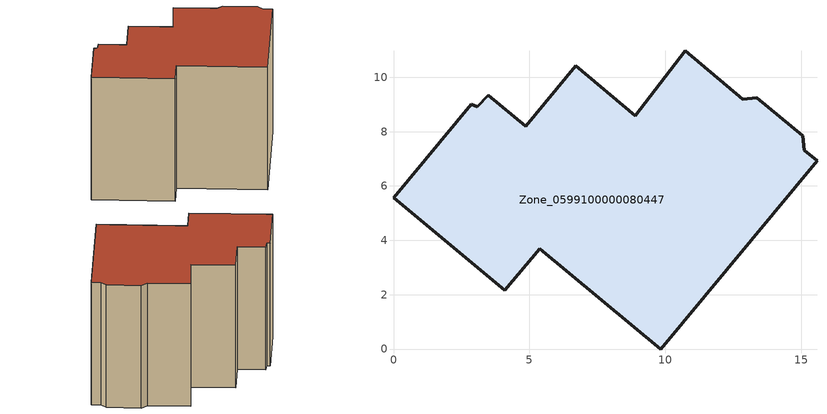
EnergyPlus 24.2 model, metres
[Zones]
Zone_0599100000080447
 floor ground (C_G): 2.87,9.01 3.08,8.91 3.48,9.34 4.86,8.19 6.71,10.42 8.9,8.59 10.73,10.97 12.85,9.2 13.37,9.25 15.06,7.84 15.11,7.32 15.58,6.93 9.83,0 5.38,3.7 4.1,2.16 0,5.57 z0
 wall outside (C_F): 10.73,10.97 8.9,8.59 6.71,10.42 4.86,8.19 3.48,9.34 3.08,8.91 2.87,9.01 0,5.57 4.1,2.16 5.38,3.7 9.83,0 15.58,6.93 15.11,7.32 15.06,7.84 13.37,9.25 12.85,9.2 10.73,10.97 z0:8.49
 roof outside (C_R): 3.08,8.91 2.87,9.01 0,5.57 4.1,2.16 5.38,3.7 9.83,0 15.58,6.93 15.11,7.32 15.06,7.84 13.37,9.25 12.85,9.2 10.73,10.97 8.9,8.59 6.71,10.42 4.86,8.19 3.48,9.34 z8.49
[BUILDING]
Pand.0599100000080447: North Axis=0; Terrain=City; Loads Convergence Tolerance Value=0.04; Temperature Convergence Tolerance Value=0.4; Solar Distribution=FullExterior; Maximum Number of Warmup Days=25; Minimum Number of Warmup Days=1
[Site:Location]
Rotterdam.The.Hague.AP_ZH_NLD Design_Conditions: Latitude=51.96; Longitude=4.45; Time Zone=1; Elevation=-4.5
[SITE:GROUNDTEMPERATURE:BUILDINGSURFACE]
18, 18, 18, 18, 18, 18, 18, 18, 18, 18, 18, 18
[MATERIAL] Thermal Absorptance=0.9; Solar Absorptance=0.7; Visible Absorptance=0.7
Name | Roughness | Thickness | Conductivity | Density | Specific Heat
G.TC.1946-1964 | MediumSmooth | 0.15 | 1 | 540 | 1210
F.TC.1946-1964 | Rough | 0.3 | 0.857143 | 1920 | 840
R.TC.1946-1964 | MediumRough | 0.2 | 0.235294 | 1500 | 1000
[CONSTRUCTION]
C_G: G.TC.1946-1964
C_F: F.TC.1946-1964
C_R: R.TC.1946-1964
[ZONE]
Zone_0599100000080447: Type=1; Multiplier=1; Ceiling Height=Autocalculate; Volume=Autocalculate; Floor Area=autocalculate; Part of Total Floor Area=Yes
[ZONEINFILTRATION:DESIGNFLOWRATE]
Infil_Zone_0599100000080447: Zone or ZoneList or Space or SpaceList=Zone_0599100000080447; Schedule=AlwaysOn; Design Flow Rate Calculation Method=Flow/Area; Flow Rate per Floor Area=0.003; Constant Term Coefficient=1; Temperature Term Coefficient=0; Velocity Term Coefficient=0; Velocity Squared Term Coefficient=0
[HVACTEMPLATE:ZONE:IDEALLOADSAIRSYSTEM]
Zone_0599100000080447: Maximum Heating Supply Air Temperature=50; Minimum Cooling Supply Air Temperature=13; Maximum Heating Supply Air Humidity Ratio=0.0156; Minimum Cooling Supply Air Humidity Ratio=0.0077; Heating Limit=NoLimit; Cooling Limit=NoLimit; Dehumidification Control Type=ConstantSensibleHeatRatio; Cooling Sensible Heat Ratio=0.7; Dehumidification Setpoint=60; Humidification Control Type=None; Humidification Setpoint=30; Outdoor Air Method=None; Outdoor Air Flow Rate per Person=0.00944; Outdoor Air Flow Rate per Zone Floor Area=0; Outdoor Air Flow Rate per Zone=0; Demand Controlled Ventilation Type=None; Outdoor Air Economizer Type=NoEconomizer; Heat Recovery Type=None; Sensible Heat Recovery Effectiveness=0.7; Latent Heat Recovery Effectiveness=0.65
[ZONECONTROL:THERMOSTAT]
ThermostatControl_Zone_0599100000080447: Zone or ZoneList=Zone_0599100000080447; Control Type Schedule=DualSetpointControlType; Control 1=Thermostat_Zone_0599100000080447; Temperature Difference Between Cutout And Setpoint=0
[THERMOSTATSETPOINT:DUALSETPOINT]
Thermostat_Zone_0599100000080447: Heating Setpoint Temperature Schedule=HeatingSetpoint_Zone_0599100000080447; Cooling Setpoint Temperature Schedule=CoolingSetpoint_Zone_0599100000080447
[SCHEDULE:COMPACT]
HeatingSetpoint_Zone_0599100000080447: Through: 12/31, For: AllDays, Until: 24:00, 21
CoolingSetpoint_Zone_0599100000080447: Through: 12/31, For: AllDays, Until: 24:00, 24
DualSetpointControlType: Through: 12/31, For: AllDays, Until: 24:00, 4
AlwaysOn: Through: 12/31, For: AllDays, Until: 24:00, 1
